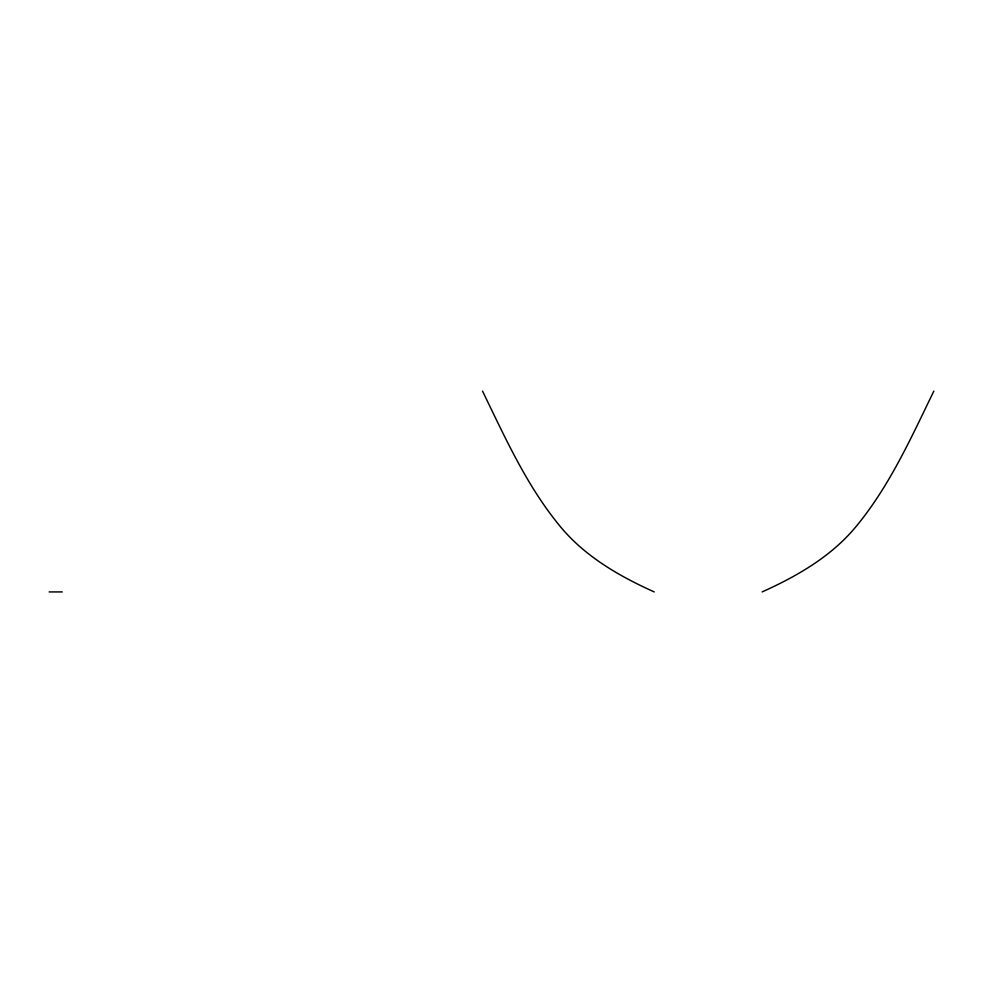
<?xml version="1.0" encoding="UTF-8"?>
<svg xmlns="http://www.w3.org/2000/svg" width="983" height="983" viewBox="0 0 983 983"><rect width="100%" height="100%" fill="white"/><g stroke="black" fill="none" stroke-linecap="round" stroke-linejoin="round"><path stroke-width="1.47" d="M933.85 391.087C911.032 437.976 889.382 486.401 855.812 526.839C831.09 556.648 796.955 576.235 762.108 591.926M49.15 591.926L62.285 591.926M654.236 591.926C619.401 576.235 585.266 556.648 560.543 526.839C526.974 486.401 505.323 437.976 482.506 391.087"/></g></svg>
